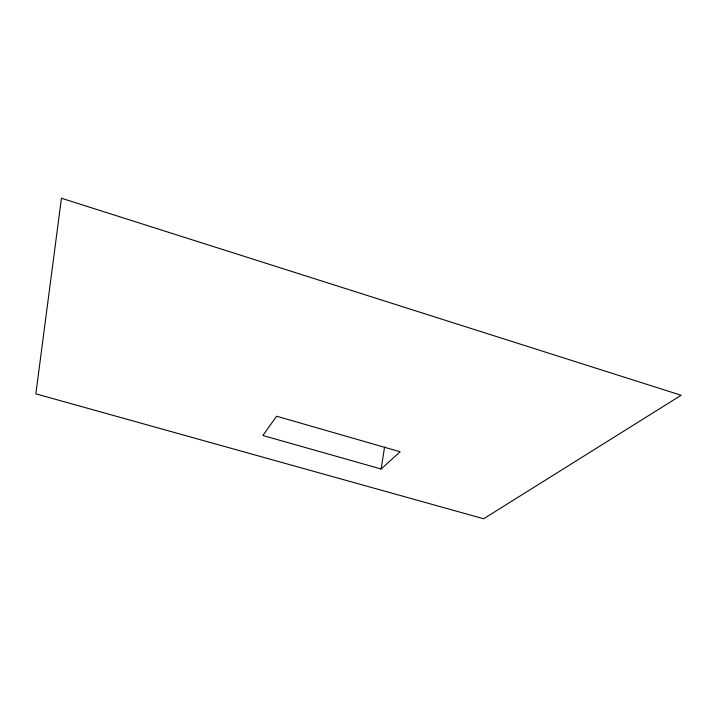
<?xml version="1.0" encoding="UTF-8"?>
<svg xmlns="http://www.w3.org/2000/svg" width="717" height="717" viewBox="0 0 717 717"><rect width="100%" height="100%" fill="white"/><g stroke="black" fill="none" stroke-linecap="round" stroke-linejoin="round"><path stroke-width="1.08" d="M381.139 469.008L400.122 451.773L276.61 416.21L262.852 435.497L381.139 469.008L384.554 447.094M61.447 198.242L35.85 393.83L483.643 518.758L681.15 395.264L61.447 198.242"/></g></svg>
